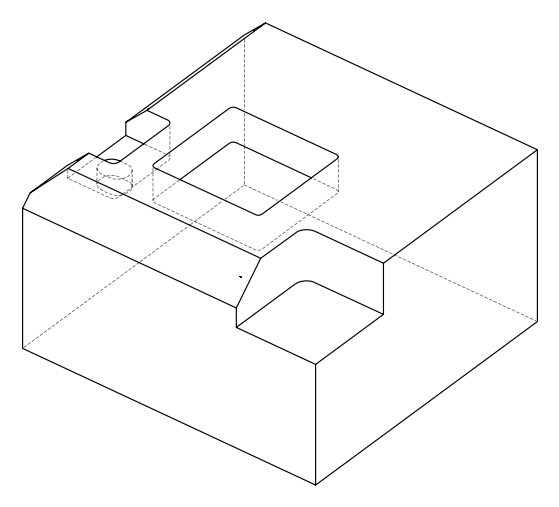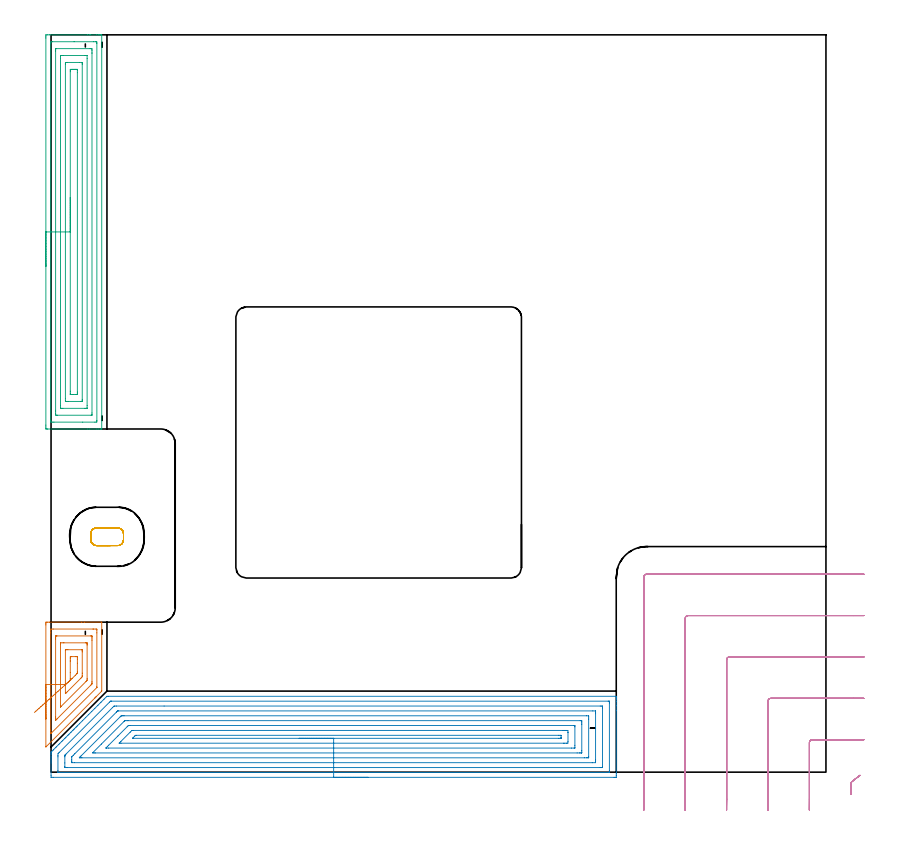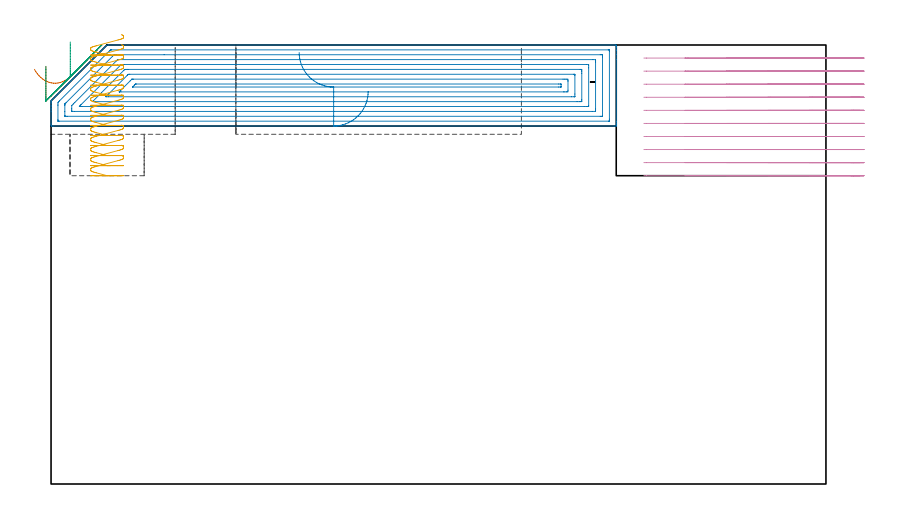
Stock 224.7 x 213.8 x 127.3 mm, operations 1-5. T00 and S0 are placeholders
(PLAN: 7 operations, 4 tool changes, 99.7 min)
(1 AREA_MILL | FG_CHAMFER_SURFACE | UGT0205_001 | 1.67 min | 6373 mm3)
(2 AREA_MILL_1 | FG_CHAMFER_SURFACE_1 | UGT0205_001 | 11.67 min | 45454 mm3)
(3 AREA_MILL_2 | FG_CHAMFER_SURFACE_2 | UGT0205_001 | 5.79 min | 15972 mm3)
(4 MILL_CORNER_NOTCH_RECTANGULAR | CORNER_NOTCH_RECTANGULAR | NXT0201_012 | Follow Part, ap 4, ae 75% | 9.94 min | 147810 mm3)
(5 MILL_RECTANGULAR_POCKET | POCKET_RECTANGULAR_STRAIGHT | NXT0201_011 | Follow Part, ap 3, ae 75% | 1.91 min | 12011 mm3)
(6 MILL_RECTANGULAR_POCKET_1 | POCKET_RECTANGULAR_STRAIGHT_1 | NXT0201_008 | Follow Part, ap 1.5, ae 75% | 52.78 min | 168369 mm3)
(7 MILL_SLOT | SLOT_PARTIAL_RECTANGULAR | NXT0201_009 | Follow Part, ap 2, ae 75% | 15.9 min | 41867 mm3)
(TOOL UGT0205_001 | Chamfer Mill 20 x 3 x 45 deg. | D20 FL50 Z2)
(TOOL NXT0201_012 | ENDMILL 16mm [2P460-1600-NA 1630] | D16 FL38 Z6)
(TOOL NXT0201_011 | ENDMILL 12mm [2P460-1200-NA 1630] | D12 FL38 Z6)
(TOOL NXT0201_008 | ENDMILL 6mm [2P460-0600-NA 1630] | D6 FL26 Z6)
(TOOL NXT0201_009 | ENDMILL 8mm [2P460-0800-NA 1630] | D8 FL26 Z6)
(OP 1 AREA_MILL)
G17 G21 G94 G90
T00 M6
G54
G17 G0 G90 X-1.5 Y15.4 S1061 M3
G43 Z137.3 H0
Z121.1
G94 G1 Y15.438 Z120.228 F250.
Y15.552 Z119.363
Y15.741 Z118.512
Y16.003 Z117.68
Y16.337 Z116.874
Y16.74 Z116.1
Y17.209 Z115.364
Y17.74 Z114.672
Y18.329 Z114.029
Y18.972 Z113.44
Y19.664 Z112.908
Y20.4 Z112.44
Y21.174 Z112.037
Y21.98 Z111.703
Y22.812 Z111.441
Y23.664 Z111.252
Y24.529 Z111.138
Y25.4 Z111.1
Y42.703
X-1.497 Y43.041 Z111.103
X-1.491 Y43.494 Z111.105
X-1.412 Y43.498 Z111.184
X-0.951 Y43.499 Z111.644
X-0.489 Y43.5 Z112.107
X8.821 Z121.415
X9.672 Z122.272
X14.654 Y43.499 Z127.253
X14.695 Y43.49 Z127.295
X14.7 Y43.481 Z127.3
Y23.636
X14.698 Y23.506 Z127.286
X14.657 Y23.455 Z127.252
X14.596 Y23.395 Z127.194
X13.072 Y21.872 Z125.672
X12.967 Y21.765 Z125.563
X12.86 Y21.66 Z125.459
X12.778 Y21.578 Z125.378
X12.671 Y21.469 Z125.267
X-1.334 Y7.466 Z111.264
X-1.396 Y7.404 Z111.201
X-1.491 Y7.312 Z111.105
X-1.495 Y7.334 Z111.103
X-1.499 Y7.431 Z111.101
X-1.5 Y7.466 Z111.1
Y25.4
X-0.086 Z112.514
Y40.395
X-0.084 Y41.277 Z112.516
X-0.083 Y41.297 Z112.517
X-0.063 Y41.49 Z112.537
X0.602 Y41.499 Z113.202
X12.15 Y41.5 Z124.75
X12.375 Y41.499 Z124.975
X13.042 Y41.496 Z125.642
X13.263 Y41.49 Z125.863
X13.283 Y41.277 Z125.883
X13.284 Y41.255 Z125.884
X13.286 Y40.395 Z125.886
X13.285 Y24.733 Z125.885
X13.284 Y24.626 Z125.884
X13.281 Y24.573 Z125.881
X13.279 Y24.549 Z125.879
X13.265 Y24.514 Z125.865
X0.037 Y11.288 Z112.637
X-0.015 Y11.24 Z112.585
X-0.063 Y11.199 Z112.537
X-0.081 Y11.288 Z112.519
X-0.083 Y11.308 Z112.517
X-0.086 Y12.17 Z112.514
Y25.4
X1.328 Z113.928
X1.329 Y38.631 Z113.929
X1.33 Y39.011 Z113.93
X1.335 Y39.395 Z113.935
X1.337 Y39.49 Z113.937
X1.386 Y39.493 Z113.986
X1.495 Y39.497 Z114.095
X1.714 Y39.5 Z114.314
X11.499 Z124.099
X11.707 Y39.497 Z124.307
X11.811 Y39.493 Z124.411
X11.858 Y39.49 Z124.458
X11.865 Y39.463 Z124.465
X11.867 Y39.368 Z124.467
X11.87 Y39.131 Z124.47
X11.871 Y38.631 Z124.471
Y38.248
Y26.282
X11.87 Y25.901 Z124.47
X11.866 Y25.65 Z124.466
X11.865 Y25.592 Z124.465
X11.83 Y25.542 Z124.43
X11.699 Y25.4 Z124.299
X11.594 Y25.293 Z124.194
X11.486 Y25.185 Z124.086
X1.714 Y15.414 Z114.314
X1.41 Y15.118 Z114.01
X1.341 Y15.052 Z113.941
X1.334 Y15.13 Z113.934
X1.331 Y15.196 Z113.931
X1.329 Y15.698 Z113.929
X1.328 Y16.081 Z113.928
Y25.4
X2.743 Z115.343
Y37.238
X2.745 Y37.423 Z115.345
X2.747 Y37.469 Z115.347
X2.749 Y37.485 Z115.349
X2.763 Y37.49 Z115.363
X2.856 Y37.497 Z115.456
X3.491 Y37.5 Z116.091
X3.741 Z116.341
X9.961 Y37.499 Z122.561
X10.402 Y37.491 Z123.002
X10.45 Y37.489 Z123.05
X10.453 Y37.428 Z123.053
X10.455 Y37.288 Z123.055
X10.457 Y37.006 Z123.057
Y36.866
X10.456 Y27.164 Z123.056
X10.453 Y26.793 Z123.053
X10.45 Y26.612 Z123.05
X10.36 Y26.518 Z122.96
X10.132 Y26.282 Z122.732
X2.925 Y19.074 Z115.525
X2.84 Y18.99 Z115.44
X2.753 Y18.91 Z115.353
X2.75 Y18.909 Z115.35
X2.748 Y18.917 Z115.348
X2.745 Y18.973 Z115.345
X2.743 Y19.086 Z115.343
Y19.226
Y25.4
X4.157 Z116.757
Y35.323
X4.158 Y35.396 Z116.758
X4.161 Y35.455 Z116.761
X4.163 Y35.486 Z116.763
X4.18 Y35.49 Z116.78
X4.379 Y35.494 Z116.979
X4.867 Y35.499 Z117.467
X8.954 Z121.554
X9.003 Y35.496 Z121.603
X9.029 Y35.491 Z121.629
X9.036 Y35.488 Z121.636
X9.038 Y35.469 Z121.638
X9.041 Y35.323 Z121.641
X9.043 Y35.102 Z121.643
Y34.882
Y28.708
X9.039 Y28.046 Z121.639
X9.036 Y27.832 Z121.636
X9.024 Y27.634 Z121.624
X8.821 Y27.423 Z121.421
X8.693 Y27.292 Z121.293
X4.71 Y23.308 Z117.31
X4.379 Y22.979 Z116.979
X4.264 Y22.868 Z116.864
X4.164 Y22.774 Z116.764
X4.158 Y22.887 Z116.758
X4.157 Y22.907 Z116.757
Y25.4
X5.59 Y26.649 Z118.19
X5.578 Y26.716 Z118.178
X5.575 Y26.859 Z118.175
X5.572 Y27.164 Z118.172
X5.571 Y28.928 Z118.171
Y32.155
Y32.456
X5.573 Y33.035 Z118.173
X5.576 Y33.338 Z118.176
X5.578 Y33.474 Z118.178
X5.83 Y33.49 Z118.43
X5.995 Y33.498 Z118.595
X7.044 Y33.5 Z119.644
X7.207 Y33.498 Z119.807
X7.533 Y33.493 Z120.133
X7.62 Y33.49 Z120.22
X7.623 Y33.47 Z120.223
X7.626 Y33.421 Z120.226
X7.628 Y33.338 Z120.228
X7.629 Y32.758 Z120.229
Y31.574
Y29.23
X7.628 Y28.928 Z120.228
X7.626 Y28.783 Z120.226
X7.623 Y28.712 Z120.223
X7.621 Y28.68 Z120.221
X7.6 Y28.657 Z120.2
X7.462 Y28.514 Z120.062
X7.044 Y28.092 Z119.644
X6.156 Y27.203 Z118.756
X6.029 Y27.077 Z118.629
X5.692 Y26.743 Z118.292
X5.647 Y26.7 Z118.247
X5.59 Y26.649 Z118.19
X5.053 Y26.167 Z117.701
X4.486 Y25.658 Z117.275
X3.894 Y25.127 Z116.918
X3.28 Y24.577 Z116.632
X2.651 Y24.012 Z116.419
X2.009 Y23.437 Z116.28
X1.362 Y22.856 Z116.216
X0.712 Y22.273 Z116.229
X0.066 Y21.694 Z116.318
X-0.571 Y21.122 Z116.482
X-1.196 Y20.561 Z116.72
X-1.803 Y20.017 Z117.03
X-2.387 Y19.492 Z117.41
X-2.945 Y18.992 Z117.858
X-3.471 Y18.52 Z118.368
X-3.963 Y18.079 Z118.939
X-4.415 Y17.673 Z119.565
X-4.825 Y17.305 Z120.241
G0 Z137.3
M5
M2
(OP 2 AREA_MILL_1)
G17 G21 G94 G90
T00 M6
G54
G17 G0 G90 X91.95 Y-1.5 S1061 M3
G43 Z137.3 H0
Z113.8
G94 G1 X91.912 Z112.928 F250.
X91.798 Z112.064
X91.609 Z111.212
X91.347 Z110.38
X91.013 Z109.574
X90.61 Z108.8
X90.142 Z108.064
X89.61 Z107.372
X89.021 Z106.729
X88.378 Z106.14
X87.686 Z105.608
X86.95 Z105.14
X86.176 Z104.737
X85.37 Z104.403
X84.538 Z104.141
X83.686 Z103.952
X82.822 Z103.838
X81.95 Z103.8
X0.623 Y-1.499 Z103.801
X0.029 Y-1.493 Z103.804
X0.007 Y-1.492 Z103.806
X0. Y-0.9 Z104.396
Y2.668 Z107.962
Y3.208 Z108.505
Y3.56 Z108.856
Y4.1 Z109.396
Y4.452 Z109.747
Y5.155 Z110.454
Y5.438 Z110.738
X0.008 Y5.79 Z111.089
X0.01 Y5.8 Z111.099
X0.176 Y5.974 Z111.274
X0.623 Y6.424 Z111.722
X1.328 Y7.128 Z112.428
X1.517 Y7.318 Z112.615
X1.624 Y7.425 Z112.722
X2.22 Y8.02 Z113.32
X2.41 Y8.212 Z113.509
X2.516 Y8.317 Z113.615
X3.112 Y8.912 Z114.212
X3.304 Y9.105 Z114.403
X3.408 Y9.209 Z114.507
X4.004 Y9.804 Z115.104
X4.198 Y9.999 Z115.297
X4.3 Y10.101 Z115.399
X4.896 Y10.696 Z115.996
X5.091 Y10.893 Z116.19
X5.192 Y10.993 Z116.291
X5.788 Y11.588 Z116.888
X6.382 Y12.183 Z117.481
X6.68 Y12.48 Z117.78
X7.274 Y13.075 Z118.373
X7.572 Y13.372 Z118.672
X8.219 Y14.02 Z119.319
X9.113 Y14.914 Z120.213
X10.007 Y15.807 Z121.106
X10.901 Y16.701 Z122.
X11.794 Y17.595 Z122.894
X12.688 Y18.488 Z123.787
X13.582 Y19.382 Z124.681
X14.475 Y20.276 Z125.575
X15.369 Y21.17 Z126.469
X16.059 Y21.859 Z127.158
X16.205 Y21.997 Z127.289
X16.71 Y22. Z127.3
X163.724
X163.89 Y21.997 Z127.288
X163.892 Y21.942 Z127.234
X163.9 Y21.527 Z126.827
Y21.211 Z126.511
Y20.508 Z125.804
Y19.265 Z124.562
Y17.832 Z123.128
Y-0.279 Z105.018
X163.896 Y-0.9 Z104.397
X163.893 Y-1.492 Z103.806
X163.871 Y-1.493 Z103.804
X163.277 Y-1.5 Z103.8
X81.95
Y-0.086 Z105.214
X2.333
X2.178 Y-0.084 Z105.216
X2.075 Y-0.081 Z105.219
X2.009 Y-0.077 Z105.223
X2.006 Y-0.066 Z105.234
X2.003 Y-0.008 Z105.292
X2. Y0.401 Z105.701
X2.001 Y4.452 Z109.752
X2.002 Y4.859 Z110.159
X2.01 Y5.344 Z110.644
X2.205 Y5.548 Z110.848
X2.41 Y5.76 Z111.06
X16.934 Y20.284 Z125.584
X17.16 Y20.508 Z125.808
X17.212 Y20.555 Z125.855
X17.233 Y20.572 Z125.872
X17.294 Y20.579 Z125.879
X17.448 Y20.584 Z125.884
X17.526 Y20.585 Z125.885
X161.567 Y20.586 Z125.886
X161.722 Y20.584 Z125.884
X161.825 Y20.581 Z125.881
X161.891 Y20.577 Z125.877
X161.894 Y20.566 Z125.866
X161.897 Y20.508 Z125.808
X161.9 Y20.099 Z125.399
Y0.474 Z105.774
X161.897 Y-0.008 Z105.292
X161.894 Y-0.059 Z105.241
X161.891 Y-0.078 Z105.222
X161.799 Y-0.082 Z105.219
X161.645 Y-0.085 Z105.215
X81.95 Y-0.086 Z105.214
Y1.328 Z106.628
X4.645 Y1.329 Z106.629
X4.198 Y1.333 Z106.633
X4.05 Y1.335 Z106.635
X4.01 Y1.346 Z106.646
X4.005 Y1.447 Z106.747
X4.002 Y1.578 Z106.878
X4. Y2.668 Z107.968
Y4.452 Z109.752
X4.001 Y4.648 Z109.948
X4.007 Y4.846 Z110.146
X4.011 Y4.9 Z110.2
X4.026 Y4.92 Z110.22
X4.07 Y4.968 Z110.268
X4.198 Y5.099 Z110.399
X4.32 Y5.221 Z110.521
X17.824 Y18.724 Z124.024
X18.165 Y19.056 Z124.356
X18.278 Y19.164 Z124.464
X18.497 Y19.167 Z124.467
X18.944 Y19.171 Z124.471
X32.781 Y19.172 Z124.472
X159.255 Y19.171 Z124.471
X159.702 Y19.167 Z124.467
X159.849 Y19.164 Z124.464
X159.89 Y19.154 Z124.454
X159.895 Y19.053 Z124.353
X159.898 Y18.922 Z124.222
X159.9 Y18.724 Z124.024
Y18.527 Z123.827
X159.899 Y1.579 Z106.879
X159.892 Y1.381 Z106.681
X159.888 Y1.335 Z106.635
X159.869 Y1.333 Z106.633
X159.814 Y1.33 Z106.63
X159.702 Y1.329 Z106.629
X159.257 Y1.328 Z106.628
X81.95
Y2.743 Z108.043
X6.804
X6.052 Y2.749 Z108.049
X6.014
X6.01 Y2.793 Z108.093
X6.005 Y2.9 Z108.2
X6.002 Y3.115 Z108.415
X6. Y3.545 Z108.845
X6.005 Y4.432 Z109.732
X6.01 Y4.452 Z109.752
X6.441 Y4.889 Z110.189
X6.879 Y5.33 Z110.63
X18.939 Y17.391 Z122.691
X19.091 Y17.541 Z122.841
X19.214 Y17.66 Z122.96
X19.298 Y17.737 Z123.037
X19.318 Y17.751 Z123.051
X19.34 Y17.753 Z123.053
X19.391 Y17.756 Z123.056
X19.466 Y17.757 Z123.057
X157.097
X157.848 Y17.751 Z123.051
X157.886 Y17.75 Z123.05
X157.89 Y17.707 Z123.007
X157.895 Y17.6 Z122.9
X157.898 Y17.385 Z122.685
X157.9 Y16.955 Z122.255
Y3.574 Z108.874
X157.898 Y3.121 Z108.421
X157.895 Y2.902 Z108.202
X157.89 Y2.793 Z108.093
X157.885 Y2.749 Z108.049
X157.835 Y2.748 Z108.048
X157.021 Y2.743 Z108.043
X156.946
X81.95
Y4.157 Z109.457
X8.961
X8.666 Y4.158 Z109.458
X8.371 Y4.161 Z109.461
X8.192 Y4.164 Z109.464
X8.35 Y4.34 Z109.64
X8.453 Y4.452 Z109.752
X8.558 Y4.56 Z109.86
X8.666 Y4.668 Z109.968
X20.047 Y16.048 Z121.348
X20.167 Y16.165 Z121.465
X20.284 Y16.276 Z121.576
X20.364 Y16.336 Z121.636
X20.434 Y16.338 Z121.638
X20.584 Y16.341 Z121.641
X20.883 Y16.343 Z121.643
X21.178
X155.234 Y16.342 Z121.642
X155.836 Y16.339 Z121.639
X155.876 Y16.336 Z121.636
X155.89 Y16.329 Z121.629
X155.896 Y16.279 Z121.579
X155.898 Y16.048 Z121.348
X155.9 Y15.383 Z120.683
X155.899 Y4.452 Z109.752
X155.897 Y4.286 Z109.586
X155.893 Y4.203 Z109.503
X155.891 Y4.167 Z109.467
X155.824 Y4.164 Z109.464
X155.527 Y4.159 Z109.459
X155.234 Y4.158 Z109.458
X154.635 Y4.157 Z109.457
X81.95
Y5.571 Z110.871
X12.907
X12.535 Y5.573 Z110.873
X12.241 Y5.575 Z110.875
X12.044 Y5.578 Z110.878
X12.154 Y5.703 Z111.003
X12.174 Y5.724 Z111.024
X14.583 Y8.135 Z113.435
X21.178 Y14.73 Z120.03
X21.323 Y14.871 Z120.171
X21.366 Y14.91 Z120.21
X21.382 Y14.922 Z120.222
X21.411 Y14.924 Z120.224
X22.072 Y14.928 Z120.228
X22.3 Y14.929 Z120.229
X153.446 Y14.928 Z120.228
X153.676 Y14.927 Z120.227
X153.822 Y14.924 Z120.224
X153.887 Y14.922 Z120.222
X153.89 Y14.885 Z120.185
X153.897 Y14.706 Z120.006
X153.899 Y14.264 Z119.564
X153.9 Y13.811 Z119.111
Y6.236 Z111.536
X153.898 Y5.785 Z111.085
X153.893 Y5.632 Z110.932
X153.89 Y5.583 Z110.883
X153.861 Y5.578 Z110.878
X153.779 Y5.576 Z110.876
X153.446 Y5.572 Z110.872
X153.218 Y5.571 Z110.871
X152.553
X81.95
Y6.985 Z112.285
X16.71 Y6.986 Z112.286
X15.955 Y6.989 Z112.289
X15.944 Y6.991 Z112.291
X15.927 Y7.017 Z112.317
X16.032 Y7.128 Z112.428
X16.368 Y7.469 Z112.769
X16.71 Y7.813 Z113.113
X19.391 Y10.494 Z115.794
X22.072 Y13.175 Z118.475
X22.171 Y13.273 Z118.573
X22.273 Y13.372 Z118.672
X22.413 Y13.504 Z118.804
X22.68 Y13.511 Z118.811
X22.824 Y13.514 Z118.814
X151.516
X151.659 Y13.513 Z118.813
X151.801 Y13.511 Z118.811
X151.887 Y13.508 Z118.808
X151.893 Y13.452 Z118.752
X151.897 Y13.372 Z118.672
X151.9 Y13.132 Z118.432
Y7.78 Z113.08
X151.893 Y7.128 Z112.428
X151.89 Y7.009 Z112.309
X151.88 Y6.992 Z112.292
X151.849 Y6.989 Z112.289
X151.801 Y6.986 Z112.286
X151.659
X150.908 Y6.985 Z112.285
X81.95
Y8.399 Z113.699
X20.284 Y8.4 Z113.7
X19.903 Y8.401 Z113.701
X19.82 Y8.403 Z113.703
X19.772 Y8.406 Z113.706
X19.766 Y8.408 Z113.708
X19.774 Y8.42 Z113.72
X19.792 Y8.442 Z113.742
X19.825 Y8.478 Z113.778
X20.258 Y8.912 Z114.212
X22.95 Y11.604 Z116.904
X23.398 Y12.048 Z117.348
X23.432 Y12.078 Z117.378
X23.449 Y12.091 Z117.391
X23.475 Y12.093 Z117.393
X23.603 Y12.097 Z117.397
X23.859 Y12.1 Z117.4
X148.465
X148.978
X149.361 Y12.098 Z117.398
X149.871 Y12.093 Z117.393
X149.898 Y11.588 Z116.888
X149.899 Y11.56 Z116.86
Y8.885 Z114.185
X149.871 Y8.407 Z113.707
X149.488 Y8.403 Z113.703
X148.978 Y8.4 Z113.7
X148.597
X81.95 Y8.399 Z113.699
Y9.814 Z115.114
X23.849
X23.658 Y9.819 Z115.119
X23.626 Y9.821 Z115.121
X23.631 Y9.83 Z115.13
X23.643 Y9.846 Z115.146
X24.176 Y10.38 Z115.68
X24.346 Y10.547 Z115.847
X24.427 Y10.624 Z115.924
X24.479 Y10.671 Z115.971
X24.53 Y10.679 Z115.979
X24.753 Y10.686 Z115.986
X147.19
X147.635 Y10.683 Z115.983
X147.851 Y10.679 Z115.979
X147.891 Y10.674 Z115.974
X147.894 Y10.634 Z115.934
X147.897 Y10.572 Z115.872
X147.9 Y9.988 Z115.288
X147.898 Y9.896 Z115.196
X147.894 Y9.846 Z115.146
X147.89 Y9.821 Z115.121
X147.845 Y9.819 Z115.119
X147.627 Y9.816 Z115.116
X147.19 Y9.814 Z115.114
X81.95
X81.078 Z115.152
X80.214 Z115.266
X79.362 Z115.454
X78.53 Z115.717
X77.724 Z116.051
X76.95 Z116.453
X76.214 Z116.922
X75.522 Z117.453
X74.879 Z118.043
X74.29 Z118.686
X73.758 Z119.378
X73.29 Z120.114
X72.887 Z120.888
X72.553 Z121.694
X72.291 Z122.526
X72.102 Z123.377
X71.988 Z124.242
X71.95 Z125.114
G0 Z137.3
M5
M2
(OP 3 AREA_MILL_2)
G17 G21 G94 G90
T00 M6
G54
G17 G0 G90 X-1.5 Y146.65 S1061 M3
G43 Z137.3 H0
Z121.1
G94 G1 Y146.688 Z120.228 F250.
Y146.802 Z119.364
Y146.991 Z118.512
Y147.253 Z117.68
Y147.587 Z116.874
Y147.99 Z116.1
Y148.458 Z115.364
Y148.99 Z114.672
Y149.579 Z114.029
Y150.222 Z113.44
Y150.914 Z112.908
Y151.65 Z112.44
Y152.424 Z112.037
Y153.23 Z111.703
Y154.062 Z111.441
Y154.914 Z111.252
Y155.778 Z111.138
Y156.65 Z111.1
Y212.877
X-1.499 Y213.217 Z111.101
X-1.493 Y213.761 Z111.104
X-1.491 Y213.792 Z111.106
X-0.951 Y213.797 Z111.646
X-0.37 Y213.8 Z112.227
X10.598 Z123.192
X11.212 Z123.81
X11.486 Z124.083
X13.263 Z125.858
X13.81 Z126.409
X14.151 Z126.75
X14.362 Z126.961
X14.669 Y213.793 Z127.261
X14.697 Y213.79 Z127.288
X14.7 Y213.663 Z127.3
Y99.637
X14.697 Y99.51 Z127.288
X14.669 Y99.507 Z127.261
X14.362 Y99.5 Z126.961
X13.81 Z126.409
X13.263 Z125.858
X11.212 Z123.81
X10.598 Z123.192
X-0.951 Y99.501 Z111.646
X-1.179 Y99.503 Z111.418
X-1.491 Y99.508 Z111.106
X-1.494 Y99.539 Z111.104
X-1.499 Y100.083 Z111.101
X-1.5 Y100.633 Z111.1
Y156.65
X-0.086 Z112.514
X-0.085 Y211.436 Z112.515
Y211.457
X-0.063 Y211.79 Z112.537
X0.464 Y211.799 Z113.064
X6.681 Y211.8 Z119.281
X12.375 Z124.975
X12.902 Y211.798 Z125.502
X13.263 Y211.79 Z125.863
X13.284 Y211.436 Z125.884
X13.285 Y211.413 Z125.885
Y101.864
Y101.843
X13.263 Y101.51 Z125.863
X12.736 Y101.501 Z125.336
X9.184 Y101.5 Z121.784
X0.825 Z113.425
X0.298 Y101.502 Z112.898
X-0.063 Y101.51 Z112.537
X-0.084 Y101.864 Z112.516
X-0.085 Y101.887 Z112.515
X-0.086 Y156.65 Z112.514
X1.328 Z113.928
X1.329 Y209.149 Z113.929
X1.331 Y209.654 Z113.931
X1.333 Y209.75 Z113.933
X1.335 Y209.789 Z113.935
X1.423 Y209.794 Z114.023
X1.569 Y209.799 Z114.169
X11.341 Z123.941
X11.486 Y209.797 Z124.086
X11.631 Y209.79 Z124.231
X11.865 Y209.773 Z124.465
X11.867 Y209.654 Z124.467
X11.87 Y209.269 Z124.47
X11.871 Y208.763 Z124.471
Y208.377
Y104.151
X11.869 Y103.646 Z124.469
X11.867 Y103.55 Z124.467
X11.865 Y103.511 Z124.465
X11.777 Y103.506 Z124.377
X11.631 Y103.501 Z124.231
X1.859 Y103.5 Z114.459
X1.714 Y103.503 Z114.314
X1.569 Y103.51 Z114.169
X1.335 Y103.527 Z113.935
X1.333 Y103.646 Z113.933
X1.33 Y104.031 Z113.93
X1.329 Y104.537 Z113.929
X1.328 Y104.923 Z113.928
Y156.65
X2.743 Z115.343
Y206.982
X2.747 Y207.727 Z115.347
X2.75 Y207.778 Z115.35
X2.755 Y207.79 Z115.355
X2.777 Y207.793 Z115.377
X2.878 Y207.797 Z115.478
X3.083 Y207.799 Z115.683
X3.491 Y207.8 Z116.091
X9.782 Z122.382
X10.148 Y207.798 Z122.748
X10.33 Y207.794 Z122.93
X10.421 Y207.79 Z123.021
X10.451 Y207.781 Z123.051
X10.457 Y206.982 Z123.057
Y106.318
X10.453 Y105.573 Z123.053
X10.45 Y105.522 Z123.05
X10.445 Y105.51 Z123.045
X10.423 Y105.507 Z123.023
X10.321 Y105.503 Z122.921
X10.117 Y105.501 Z122.717
X9.709 Y105.5 Z122.309
X3.418 Z116.018
X3.052 Y105.502 Z115.652
X2.87 Y105.506 Z115.47
X2.779 Y105.51 Z115.379
X2.749 Y105.518 Z115.349
X2.743 Y106.318 Z115.343
Y156.65
X4.157 Z116.757
Y205.2
X4.158 Y205.421 Z116.758
X4.161 Y205.645 Z116.761
X4.164 Y205.784 Z116.764
X4.23 Y205.79 Z116.83
X4.379 Y205.795 Z116.979
X4.67 Y205.799 Z117.27
X8.223 Y205.8 Z120.823
X8.821 Y205.796 Z121.421
X9.02 Y205.792 Z121.62
X9.032 Y205.791 Z121.632
X9.036 Y205.767 Z121.636
X9.04 Y205.69 Z121.64
X9.042 Y205.571 Z121.642
X9.043 Y205.423 Z121.643
Y205.2
Y108.1
X9.042 Y107.879 Z121.642
X9.039 Y107.655 Z121.639
X9.036 Y107.516 Z121.636
X8.97 Y107.51 Z121.57
X8.821 Y107.505 Z121.421
X8.53 Y107.501 Z121.13
X4.977 Y107.5 Z117.577
X4.379 Y107.504 Z116.979
X4.18 Y107.508 Z116.78
X4.168 Y107.509 Z116.768
X4.164 Y107.533 Z116.764
X4.16 Y107.61 Z116.76
X4.158 Y107.729 Z116.758
X4.157 Y108.323 Z116.757
Y156.65
X5.571 Z118.171
X5.572 Y203.113 Z118.172
X5.573 Y203.418 Z118.173
X5.576 Y203.711 Z118.176
X5.578 Y203.776 Z118.178
X5.649 Y203.79 Z118.249
X5.779 Y203.796 Z118.379
X6.156 Y203.799 Z118.756
X6.664 Y203.8 Z119.264
X7.044 Z119.644
X7.554 Y203.798 Z120.154
X7.613 Y203.791 Z120.213
X7.622 Y203.789 Z120.222
X7.624 Y203.772 Z120.224
X7.627 Y203.725 Z120.227
X7.628 Y203.418 Z120.228
X7.629 Y202.832 Z120.229
X7.628 Y110.187 Z120.228
X7.627 Y109.882 Z120.227
X7.624 Y109.589 Z120.224
X7.622 Y109.524 Z120.222
X7.551 Y109.51 Z120.151
X7.421 Y109.504 Z120.021
X7.044 Y109.501 Z119.644
X6.536 Y109.5 Z119.136
X6.156 Z118.756
X5.646 Y109.502 Z118.246
X5.587 Y109.509 Z118.187
X5.578 Y109.511 Z118.178
X5.576 Y109.528 Z118.176
X5.573 Y109.575 Z118.173
X5.571 Y109.882 Z118.171
Y110.468
Y156.65
Y157.522 Z118.209
Y158.386 Z118.323
Y159.238 Z118.512
Y160.07 Z118.774
Y160.876 Z119.108
Y161.65 Z119.511
Y162.386 Z119.98
Y163.078 Z120.511
Y163.721 Z121.1
Y164.31 Z121.743
Y164.842 Z122.435
Y165.31 Z123.171
Y165.713 Z123.945
Y166.047 Z124.751
Y166.309 Z125.583
Y166.498 Z126.435
Y166.612 Z127.3
Y166.65 Z128.171
G0 Z137.3
M5
M2
(OP 4 MILL_CORNER_NOTCH_RECTANGULAR)
G17 G21 G94 G90
T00 M6
G54
G17 G0 G90 X234.559 Y-0.914 S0 M3
G43 Z137.3 H1
Z123.51
G94 G1 X232.204 Y-2.772 F250.
G3 X231.9 Y-3.396 R0.8
G1 Y-3.487
Y-6.487
G0 Z137.3
X235.7 Y9.4
Z123.51
G1 X232.7
X220.696 F500.
G3 X219.9 Y8.604 R0.8
G1 Y-7.746
X219.899 Y-8.
X219.883 Y-11. F250.
G0 Z137.3
X235.7 Y21.4
Z123.51
G1 X232.7
X208.696 F500.
G3 X207.9 Y20.604 R0.8
G1 Y-7.746
G2 X207.899 Y-8. R36.
G1 X207.878 Y-11. F250.
G0 Z137.3
X235.7 Y33.4
Z123.51
G1 X232.7
X196.696 F500.
G3 X195.9 Y32.604 R0.8
G1 Y-7.746
G2 X195.899 Y-8. R24.
G1 X195.867 Y-11. F250.
G0 Z137.3
X235.7 Y45.4
Z123.51
G1 X232.7
X184.697 F500.
G3 X183.9 Y44.603 R0.8
G1 Y-7.746
G2 X183.897 Y-8. R12.
G1 X183.834 Y-10.999 F250.
G0 Z137.3
X235.7 Y57.4
Z123.51
G1 X232.7
X172.697 F500.
G3 X171.9 Y56.603 R0.8
G1 Y-7.746
Y-10.746 F250.
G0 Z137.3
X234.559 Y-0.914
Z119.72
G1 X232.204 Y-2.772
G3 X231.9 Y-3.396 R0.8
G1 Y-3.487
Y-6.487
G0 Z137.3
X235.7 Y9.4
Z119.72
G1 X232.7
X220.696 F500.
G3 X219.9 Y8.604 R0.8
G1 Y-7.746
X219.899 Y-8.
X219.883 Y-11. F250.
G0 Z137.3
X235.7 Y21.4
Z119.72
G1 X232.7
X208.696 F500.
G3 X207.9 Y20.604 R0.8
G1 Y-7.746
X207.899 Y-8.
X207.878 Y-11. F250.
G0 Z137.3
X235.7 Y33.4
Z119.72
G1 X232.7
X196.696 F500.
G3 X195.9 Y32.604 R0.8
G1 Y-7.746
G2 X195.899 Y-8. R24.
G1 X195.867 Y-11. F250.
G0 Z137.3
X235.7 Y45.4
Z119.72
G1 X232.7
X184.697 F500.
G3 X183.9 Y44.603 R0.8
G1 Y-7.746
G2 X183.897 Y-8. R12.
G1 X183.834 Y-10.999 F250.
G0 Z137.3
X235.7 Y57.4
Z119.72
G1 X232.7
X172.697 F500.
G3 X171.9 Y56.603 R0.8
G1 Y-7.746
Y-10.746 F250.
G0 Z137.3
X234.559 Y-0.914
Z115.93
G1 X232.204 Y-2.772
G3 X231.9 Y-3.396 R0.8
G1 Y-3.487
Y-6.487
G0 Z137.3
X235.7 Y9.4
Z115.93
G1 X232.7
X220.696 F500.
G3 X219.9 Y8.604 R0.8
G1 Y-7.746
X219.899 Y-8.
X219.883 Y-11. F250.
G0 Z137.3
X235.7 Y21.4
Z115.93
G1 X232.7
X208.696 F500.
G3 X207.9 Y20.604 R0.8
G1 Y-7.746
X207.899 Y-8.
X207.878 Y-11. F250.
G0 Z137.3
X235.7 Y33.4
Z115.93
G1 X232.7
X196.696 F500.
G3 X195.9 Y32.604 R0.8
G1 Y-7.746
G2 X195.899 Y-8. R24.
G1 X195.867 Y-11. F250.
G0 Z137.3
X235.7 Y45.4
Z115.93
G1 X232.7
X184.697 F500.
G3 X183.9 Y44.603 R0.8
G1 Y-7.746
G2 X183.897 Y-8. R12.
G1 X183.834 Y-10.999 F250.
G0 Z137.3
X235.7 Y57.4
Z115.93
G1 X232.7
X172.697 F500.
G3 X171.9 Y56.603 R0.8
G1 Y-7.746
Y-10.746 F250.
G0 Z137.3
X234.559 Y-0.914
Z112.14
G1 X232.204 Y-2.772
G3 X231.9 Y-3.396 R0.8
G1 Y-3.487
Y-6.487
G0 Z137.3
X235.7 Y9.4
Z112.14
G1 X232.7
X220.696 F500.
G3 X219.9 Y8.604 R0.8
G1 Y-7.814
Y-8.
X219.888 Y-11. F250.
G0 Z137.3
X235.7 Y21.4
Z112.14
G1 X232.7
X208.696 F500.
G3 X207.9 Y20.604 R0.8
G1 Y-7.814
Y-8.
X207.884 Y-11. F250.
G0 Z137.3
X235.7 Y33.4
Z112.14
G1 X232.7
X196.696 F500.
G3 X195.9 Y32.604 R0.8
G1 Y-7.814
X195.899 Y-8.
X195.876 Y-11. F250.
G0 Z137.3
X235.7 Y45.4
Z112.14
G1 X232.7
X184.697 F500.
G3 X183.9 Y44.603 R0.8
G1 Y-7.814
X183.899 Y-8.
X183.852 Y-11. F250.
G0 Z137.3
X235.7 Y57.4
Z112.14
G1 X232.7
X172.697 F500.
G3 X171.9 Y56.603 R0.8
G1 Y-7.814
Y-10.814 F250.
G0 Z137.3
X234.559 Y-0.914
Z108.35
G1 X232.204 Y-2.772
G3 X231.9 Y-3.395 R0.8
G1 Y-3.487
Y-6.487
G0 Z137.3
X235.7 Y9.4
Z108.35
G1 X232.7
X220.696 F500.
G3 X219.9 Y8.604 R0.8
G1 Y-8.
Y-11. F250.
G0 Z137.3
X235.7 Y21.4
Z108.35
G1 X232.7
X208.696 F500.
G3 X207.9 Y20.604 R0.8
G1 Y-8.
Y-11. F250.
G0 Z137.3
X235.7 Y33.4
Z108.35
G1 X232.7
X196.696 F500.
G3 X195.9 Y32.604 R0.8
G1 Y-8.
Y-11. F250.
G0 Z137.3
X235.7 Y45.4
Z108.35
G1 X232.7
X184.697 F500.
G3 X183.9 Y44.603 R0.8
G1 Y-8.
Y-11. F250.
G0 Z137.3
X235.7 Y57.4
Z108.35
G1 X232.7
X172.697 F500.
G3 X171.9 Y56.603 R0.8
G1 Y-8.
Y-11. F250.
G0 Z137.3
X234.559 Y-0.914
Z104.56
G1 X232.204 Y-2.772
G3 X231.9 Y-3.395 R0.8
G1 Y-3.487
Y-6.487
G0 Z137.3
X235.7 Y9.4
Z104.56
G1 X232.7
X220.696 F500.
G3 X219.9 Y8.604 R0.8
G1 Y-8.
Y-11. F250.
G0 Z137.3
X235.7 Y21.4
Z104.56
G1 X232.7
X208.696 F500.
G3 X207.9 Y20.604 R0.8
G1 Y-8.
Y-11. F250.
G0 Z137.3
X235.7 Y33.4
Z104.56
G1 X232.7
X196.696 F500.
G3 X195.9 Y32.604 R0.8
G1 Y-8.
Y-11. F250.
G0 Z137.3
X235.7 Y45.4
Z104.56
G1 X232.7
X184.697 F500.
G3 X183.9 Y44.603 R0.8
G1 Y-8.
Y-11. F250.
G0 Z137.3
X235.7 Y57.4
Z104.56
G1 X232.7
X172.697 F500.
G3 X171.9 Y56.603 R0.8
G1 Y-8.
Y-11. F250.
G0 Z137.3
X234.559 Y-0.914
Z100.77
G1 X232.204 Y-2.772
G3 X231.9 Y-3.395 R0.8
G1 Y-3.487
Y-6.487
G0 Z137.3
X235.7 Y9.4
Z100.77
G1 X232.7
X220.696 F500.
G3 X219.9 Y8.604 R0.8
G1 Y-8.
Y-11. F250.
G0 Z137.3
X235.7 Y21.4
Z100.77
G1 X232.7
X208.696 F500.
G3 X207.9 Y20.604 R0.8
G1 Y-8.
Y-11. F250.
G0 Z137.3
X235.7 Y33.4
Z100.77
G1 X232.7
X196.696 F500.
G3 X195.9 Y32.604 R0.8
G1 Y-8.
Y-11. F250.
G0 Z137.3
X235.7 Y45.4
Z100.77
G1 X232.7
X184.697 F500.
G3 X183.9 Y44.603 R0.8
G1 Y-8.
Y-11. F250.
G0 Z137.3
X235.7 Y57.4
Z100.77
G1 X232.7
X172.697 F500.
G3 X171.9 Y56.603 R0.8
G1 Y-8.
Y-11. F250.
G0 Z137.3
X234.559 Y-0.914
Z96.98
G1 X232.204 Y-2.772
G3 X231.9 Y-3.395 R0.8
G1 Y-3.487
Y-6.487
G0 Z137.3
X235.7 Y9.4
Z96.98
G1 X232.7
X220.696 F500.
G3 X219.9 Y8.604 R0.8
G1 Y-8.
Y-11. F250.
G0 Z137.3
X235.7 Y21.4
Z96.98
G1 X232.7
X208.696 F500.
G3 X207.9 Y20.604 R0.8
G1 Y-8.
Y-11. F250.
G0 Z137.3
X235.7 Y33.4
Z96.98
G1 X232.7
X196.696 F500.
G3 X195.9 Y32.604 R0.8
G1 Y-8.
Y-11. F250.
G0 Z137.3
X235.7 Y45.4
Z96.98
G1 X232.7
X184.697 F500.
G3 X183.9 Y44.603 R0.8
G1 Y-8.
Y-11. F250.
G0 Z137.3
X235.7 Y57.4
Z96.98
G1 X232.7
X172.697 F500.
G3 X171.9 Y56.603 R0.8
G1 Y-8.
Y-11. F250.
G0 Z137.3
X234.559 Y-0.914
Z93.19
G1 X232.204 Y-2.772
G3 X231.9 Y-3.395 R0.8
G1 Y-3.487
Y-6.487
G0 Z137.3
X235.7 Y9.4
Z93.19
G1 X232.7
X220.696 F500.
G3 X219.9 Y8.604 R0.8
G1 Y-8.
Y-11. F250.
G0 Z137.3
X235.7 Y21.4
Z93.19
G1 X232.7
X208.696 F500.
G3 X207.9 Y20.604 R0.8
G1 Y-8.
Y-11. F250.
G0 Z137.3
X235.7 Y33.4
Z93.19
G1 X232.7
X196.696 F500.
G3 X195.9 Y32.604 R0.8
G1 Y-8.
Y-11. F250.
G0 Z137.3
X235.7 Y45.4
Z93.19
G1 X232.7
X184.697 F500.
G3 X183.9 Y44.603 R0.8
G1 Y-8.
Y-11. F250.
G0 Z137.3
X235.7 Y57.4
Z93.19
G1 X232.7
X172.697 F500.
G3 X171.9 Y56.603 R0.8
G1 Y-8.
Y-11. F250.
G0 Z137.3
X234.559 Y-0.914
Z89.4
G1 X232.204 Y-2.772
G3 X231.9 Y-3.395 R0.8
G1 Y-3.487
Y-6.487
G0 Z137.3
X235.7 Y9.4
Z89.4
G1 X232.7
X220.696 F500.
G3 X219.9 Y8.604 R0.8
G1 Y-8.
Y-11. F250.
G0 Z137.3
X235.7 Y21.4
Z89.4
G1 X232.7
X208.696 F500.
G3 X207.9 Y20.604 R0.8
G1 Y-8.
Y-11. F250.
G0 Z137.3
X235.7 Y33.4
Z89.4
G1 X232.7
X196.696 F500.
G3 X195.9 Y32.604 R0.8
G1 Y-8.
Y-11. F250.
G0 Z137.3
X235.7 Y45.4
Z89.4
G1 X232.7
X184.697 F500.
G3 X183.9 Y44.603 R0.8
G1 Y-8.
Y-11. F250.
G0 Z137.3
X235.7 Y57.4
Z89.4
G1 X232.7
X172.697 F500.
G3 X171.9 Y56.603 R0.8
G1 Y-8.
Y-11. F250.
G0 Z137.3
M5
M2
(OP 5 MILL_RECTANGULAR_POCKET)
G17 G21 G94 G90
T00 M6
G54
G17 G0 G90 X20.381 Y66.082 S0 M3
G43 Z137.3 H1
Z130.3
G94 G1 X20.621 Y66.322 Z130.209 F250.
X20.811 Y66.61 Z130.116
X20.939 Y66.93 Z130.024
X21. Y67.27 Z129.932
Y69.23 Z129.406
X20.939 Y69.57 Z129.314
X20.811 Y69.89 Z129.221
X20.621 Y70.178 Z129.129
X20.378 Y70.421 Z129.037
X20.09 Y70.611 Z128.944
X19.77 Y70.739 Z128.852
X19.43 Y70.8 Z128.76
X13.07 Z127.055
X12.73 Y70.739 Z126.963
X12.41 Y70.611 Z126.87
X12.122 Y70.421 Z126.778
X11.879 Y70.178 Z126.686
X11.689 Y69.89 Z126.593
X11.561 Y69.57 Z126.501
X11.5 Y69.23 Z126.409
Y67.27 Z125.883
X11.561 Y66.93 Z125.791
X11.689 Y66.61 Z125.699
X11.879 Y66.322 Z125.606
X12.122 Y66.079 Z125.514
X12.41 Y65.889 Z125.421
X12.73 Y65.761 Z125.329
X13.07 Y65.7 Z125.237
X16.25 Z124.385
X19.3 F500.
G3 X21. Y67.4 R1.7
G1 Y69.1
G3 X19.3 Y70.8 R1.7
G1 X13.2
G3 X11.5 Y69.1 R1.7
G1 Y67.4
G3 X13.2 Y65.7 R1.7
G1 X16.25
X17.25
G0 X20.381 Y66.082 Z127.385
G1 X20.621 Y66.322 Z127.293 F250.
X20.811 Y66.61 Z127.201
X20.939 Y66.93 Z127.109
X21. Y67.27 Z127.016
Y69.23 Z126.491
X20.939 Y69.57 Z126.398
X20.811 Y69.89 Z126.306
X20.621 Y70.178 Z126.214
X20.378 Y70.421 Z126.121
X20.09 Y70.611 Z126.029
X19.77 Y70.739 Z125.937
X19.43 Y70.8 Z125.844
X13.07 Z124.14
X12.73 Y70.739 Z124.047
X12.41 Y70.611 Z123.955
X12.122 Y70.421 Z123.863
X11.879 Y70.178 Z123.77
X11.689 Y69.89 Z123.678
X11.561 Y69.57 Z123.586
X11.5 Y69.23 Z123.493
Y67.27 Z122.968
X11.561 Y66.93 Z122.876
X11.689 Y66.61 Z122.783
X11.879 Y66.322 Z122.691
X12.122 Y66.079 Z122.598
X12.41 Y65.889 Z122.506
X12.73 Y65.761 Z122.414
X13.07 Y65.7 Z122.321
X16.25 Z121.469
X19.3 F500.
G3 X21. Y67.4 R1.7
G1 Y69.1
G3 X19.3 Y70.8 R1.7
G1 X13.2
G3 X11.5 Y69.1 R1.7
G1 Y67.4
G3 X13.2 Y65.7 R1.7
G1 X16.25
X17.25
G0 X20.381 Y66.082 Z124.469
G1 X20.621 Y66.322 Z124.378 F250.
X20.811 Y66.61 Z124.286
X20.939 Y66.93 Z124.193
X21. Y67.27 Z124.101
Y69.23 Z123.575
X20.939 Y69.57 Z123.483
X20.811 Y69.89 Z123.391
X20.621 Y70.178 Z123.298
X20.378 Y70.421 Z123.206
X20.09 Y70.611 Z123.114
X19.77 Y70.739 Z123.021
X19.43 Y70.8 Z122.929
X13.07 Z121.224
X12.73 Y70.739 Z121.132
X12.41 Y70.611 Z121.04
X12.122 Y70.421 Z120.947
X11.879 Y70.178 Z120.855
X11.689 Y69.89 Z120.763
X11.561 Y69.57 Z120.67
X11.5 Y69.23 Z120.578
Y67.27 Z120.052
X11.561 Y66.93 Z119.96
X11.689 Y66.61 Z119.868
X11.879 Y66.322 Z119.775
X12.122 Y66.079 Z119.683
X12.41 Y65.889 Z119.591
X12.73 Y65.761 Z119.498
X13.07 Y65.7 Z119.406
X16.25 Z118.554
X19.3 F500.
G3 X21. Y67.4 R1.7
G1 Y69.1
G3 X19.3 Y70.8 R1.7
G1 X13.2
G3 X11.5 Y69.1 R1.7
G1 Y67.4
G3 X13.2 Y65.7 R1.7
G1 X16.25
X17.25
G0 X20.381 Y66.082 Z121.554
G1 X20.621 Y66.322 Z121.463 F250.
X20.811 Y66.61 Z121.37
X20.939 Y66.93 Z121.278
X21. Y67.27 Z121.185
Y69.23 Z120.66
X20.939 Y69.57 Z120.568
X20.811 Y69.89 Z120.475
X20.621 Y70.178 Z120.383
X20.378 Y70.421 Z120.291
X20.09 Y70.611 Z120.198
X19.77 Y70.739 Z120.106
X19.43 Y70.8 Z120.013
X13.07 Z118.309
X12.73 Y70.739 Z118.217
X12.41 Y70.611 Z118.124
X12.122 Y70.421 Z118.032
X11.879 Y70.178 Z117.94
X11.689 Y69.89 Z117.847
X11.561 Y69.57 Z117.755
X11.5 Y69.23 Z117.663
Y67.27 Z117.137
X11.561 Y66.93 Z117.045
X11.689 Y66.61 Z116.952
X11.879 Y66.322 Z116.86
X12.122 Y66.079 Z116.768
X12.41 Y65.889 Z116.675
X12.73 Y65.761 Z116.583
X13.07 Y65.7 Z116.491
X16.25 Z115.638
X19.3 F500.
G3 X21. Y67.4 R1.7
G1 Y69.1
G3 X19.3 Y70.8 R1.7
G1 X13.2
G3 X11.5 Y69.1 R1.7
G1 Y67.4
G3 X13.2 Y65.7 R1.7
G1 X16.25
X17.25
G0 X20.381 Y66.082 Z118.638
G1 X20.621 Y66.322 Z118.547 F250.
X20.811 Y66.61 Z118.455
X20.939 Y66.93 Z118.362
X21. Y67.27 Z118.27
Y69.23 Z117.745
X20.939 Y69.57 Z117.652
X20.811 Y69.89 Z117.56
X20.621 Y70.178 Z117.468
X20.378 Y70.421 Z117.375
X20.09 Y70.611 Z117.283
X19.77 Y70.739 Z117.19
X19.43 Y70.8 Z117.098
X13.07 Z115.394
X12.73 Y70.739 Z115.301
X12.41 Y70.611 Z115.209
X12.122 Y70.421 Z115.117
X11.879 Y70.178 Z115.024
X11.689 Y69.89 Z114.932
X11.561 Y69.57 Z114.84
X11.5 Y69.23 Z114.747
Y67.27 Z114.222
X11.561 Y66.93 Z114.129
X11.689 Y66.61 Z114.037
X11.879 Y66.322 Z113.945
X12.122 Y66.079 Z113.852
X12.41 Y65.889 Z113.76
X12.73 Y65.761 Z113.668
X13.07 Y65.7 Z113.575
X16.25 Z112.723
X19.3 F500.
G3 X21. Y67.4 R1.7
G1 Y69.1
G3 X19.3 Y70.8 R1.7
G1 X13.2
G3 X11.5 Y69.1 R1.7
G1 Y67.4
G3 X13.2 Y65.7 R1.7
G1 X16.25
X17.25
G0 X20.381 Y66.082 Z115.723
G1 X20.621 Y66.322 Z115.632 F250.
X20.811 Y66.61 Z115.539
X20.939 Y66.93 Z115.447
X21. Y67.27 Z115.355
Y69.23 Z114.829
X20.939 Y69.57 Z114.737
X20.811 Y69.89 Z114.645
X20.621 Y70.178 Z114.552
X20.378 Y70.421 Z114.46
X20.09 Y70.611 Z114.367
X19.77 Y70.739 Z114.275
X19.43 Y70.8 Z114.183
X13.07 Z112.478
X12.73 Y70.739 Z112.386
X12.41 Y70.611 Z112.294
X12.122 Y70.421 Z112.201
X11.879 Y70.178 Z112.109
X11.689 Y69.89 Z112.017
X11.561 Y69.57 Z111.924
X11.5 Y69.23 Z111.832
Y67.27 Z111.306
X11.561 Y66.93 Z111.214
X11.689 Y66.61 Z111.122
X11.879 Y66.322 Z111.029
X12.122 Y66.079 Z110.937
X12.41 Y65.889 Z110.845
X12.73 Y65.761 Z110.752
X13.07 Y65.7 Z110.66
X16.25 Z109.808
X19.3 F500.
G3 X21. Y67.4 R1.7
G1 Y69.1
G3 X19.3 Y70.8 R1.7
G1 X13.2
G3 X11.5 Y69.1 R1.7
G1 Y67.4
G3 X13.2 Y65.7 R1.7
G1 X16.25
X17.25
G0 X20.381 Y66.082 Z112.808
G1 X20.621 Y66.322 Z112.716 F250.
X20.811 Y66.61 Z112.624
X20.939 Y66.93 Z112.532
X21. Y67.27 Z112.439
Y69.23 Z111.914
X20.939 Y69.57 Z111.822
X20.811 Y69.89 Z111.729
X20.621 Y70.178 Z111.637
X20.378 Y70.421 Z111.544
X20.09 Y70.611 Z111.452
X19.77 Y70.739 Z111.36
X19.43 Y70.8 Z111.267
X13.07 Z109.563
X12.73 Y70.739 Z109.471
X12.41 Y70.611 Z109.378
X12.122 Y70.421 Z109.286
X11.879 Y70.178 Z109.194
X11.689 Y69.89 Z109.101
X11.561 Y69.57 Z109.009
X11.5 Y69.23 Z108.916
Y67.27 Z108.391
X11.561 Y66.93 Z108.299
X11.689 Y66.61 Z108.206
X11.879 Y66.322 Z108.114
X12.122 Y66.079 Z108.022
X12.41 Y65.889 Z107.929
X12.73 Y65.761 Z107.837
X13.07 Y65.7 Z107.744
X16.25 Z106.892
X19.3 F500.
G3 X21. Y67.4 R1.7
G1 Y69.1
G3 X19.3 Y70.8 R1.7
G1 X13.2
G3 X11.5 Y69.1 R1.7
G1 Y67.4
G3 X13.2 Y65.7 R1.7
G1 X16.25
X17.25
G0 X20.381 Y66.082 Z109.892
G1 X20.621 Y66.322 Z109.801 F250.
X20.811 Y66.61 Z109.709
X20.939 Y66.93 Z109.616
X21. Y67.27 Z109.524
Y69.23 Z108.999
X20.939 Y69.57 Z108.906
X20.811 Y69.89 Z108.814
X20.621 Y70.178 Z108.721
X20.378 Y70.421 Z108.629
X20.09 Y70.611 Z108.537
X19.77 Y70.739 Z108.444
X19.43 Y70.8 Z108.352
X13.07 Z106.648
X12.73 Y70.739 Z106.555
X12.41 Y70.611 Z106.463
X12.122 Y70.421 Z106.37
X11.879 Y70.178 Z106.278
X11.689 Y69.89 Z106.186
X11.561 Y69.57 Z106.093
X11.5 Y69.23 Z106.001
Y67.27 Z105.476
X11.561 Y66.93 Z105.383
X11.689 Y66.61 Z105.291
X11.879 Y66.322 Z105.199
X12.122 Y66.079 Z105.106
X12.41 Y65.889 Z105.014
X12.73 Y65.761 Z104.921
X13.07 Y65.7 Z104.829
X16.25 Z103.977
X19.3 F500.
G3 X21. Y67.4 R1.7
G1 Y69.1
G3 X19.3 Y70.8 R1.7
G1 X13.2
G3 X11.5 Y69.1 R1.7
G1 Y67.4
G3 X13.2 Y65.7 R1.7
G1 X16.25
X17.25
G0 X20.381 Y66.082 Z106.977
G1 X20.621 Y66.322 Z106.886 F250.
X20.811 Y66.61 Z106.793
X20.939 Y66.93 Z106.701
X21. Y67.27 Z106.609
Y69.23 Z106.083
X20.939 Y69.57 Z105.991
X20.811 Y69.89 Z105.898
X20.621 Y70.178 Z105.806
X20.378 Y70.421 Z105.714
X20.09 Y70.611 Z105.621
X19.77 Y70.739 Z105.529
X19.43 Y70.8 Z105.437
X13.07 Z103.732
X12.73 Y70.739 Z103.64
X12.41 Y70.611 Z103.547
X12.122 Y70.421 Z103.455
X11.879 Y70.178 Z103.363
X11.689 Y69.89 Z103.27
X11.561 Y69.57 Z103.178
X11.5 Y69.23 Z103.086
Y67.27 Z102.56
X11.561 Y66.93 Z102.468
X11.689 Y66.61 Z102.376
X11.879 Y66.322 Z102.283
X12.122 Y66.079 Z102.191
X12.41 Y65.889 Z102.098
X12.73 Y65.761 Z102.006
X13.07 Y65.7 Z101.914
X16.25 Z101.062
X19.3 F500.
G3 X21. Y67.4 R1.7
G1 Y69.1
G3 X19.3 Y70.8 R1.7
G1 X13.2
G3 X11.5 Y69.1 R1.7
G1 Y67.4
G3 X13.2 Y65.7 R1.7
G1 X16.25
X17.25
G0 X20.381 Y66.082 Z104.062
G1 X20.621 Y66.322 Z103.97 F250.
X20.811 Y66.61 Z103.878
X20.939 Y66.93 Z103.786
X21. Y67.27 Z103.693
Y69.23 Z103.168
X20.939 Y69.57 Z103.075
X20.811 Y69.89 Z102.983
X20.621 Y70.178 Z102.891
X20.378 Y70.421 Z102.798
X20.09 Y70.611 Z102.706
X19.77 Y70.739 Z102.614
X19.43 Y70.8 Z102.521
X13.07 Z100.817
X12.73 Y70.739 Z100.724
X12.41 Y70.611 Z100.632
X12.122 Y70.421 Z100.54
X11.879 Y70.178 Z100.447
X11.689 Y69.89 Z100.355
X11.561 Y69.57 Z100.263
X11.5 Y69.23 Z100.17
Y67.27 Z99.645
X11.561 Y66.93 Z99.553
X11.689 Y66.61 Z99.46
X11.879 Y66.322 Z99.368
X12.122 Y66.079 Z99.275
X12.41 Y65.889 Z99.183
X12.73 Y65.761 Z99.091
X13.07 Y65.7 Z98.998
X16.25 Z98.146
X19.3 F500.
G3 X21. Y67.4 R1.7
G1 Y69.1
G3 X19.3 Y70.8 R1.7
G1 X13.2
G3 X11.5 Y69.1 R1.7
G1 Y67.4
G3 X13.2 Y65.7 R1.7
G1 X16.25
X17.25
G0 X20.381 Y66.082 Z101.146
G1 X20.621 Y66.322 Z101.055 F250.
X20.811 Y66.61 Z100.963
X20.939 Y66.93 Z100.87
X21. Y67.27 Z100.778
Y69.23 Z100.252
X20.939 Y69.57 Z100.16
X20.811 Y69.89 Z100.068
X20.621 Y70.178 Z99.975
X20.378 Y70.421 Z99.883
X20.09 Y70.611 Z99.791
X19.77 Y70.739 Z99.698
X19.43 Y70.8 Z99.606
X13.07 Z97.901
X12.73 Y70.739 Z97.809
X12.41 Y70.611 Z97.717
X12.122 Y70.421 Z97.624
X11.879 Y70.178 Z97.532
X11.689 Y69.89 Z97.44
X11.561 Y69.57 Z97.347
X11.5 Y69.23 Z97.255
Y67.27 Z96.729
X11.561 Y66.93 Z96.637
X11.689 Y66.61 Z96.545
X11.879 Y66.322 Z96.452
X12.122 Y66.079 Z96.36
X12.41 Y65.889 Z96.268
X12.73 Y65.761 Z96.175
X13.07 Y65.7 Z96.083
X16.25 Z95.231
X19.3 F500.
G3 X21. Y67.4 R1.7
G1 Y69.1
G3 X19.3 Y70.8 R1.7
G1 X13.2
G3 X11.5 Y69.1 R1.7
G1 Y67.4
G3 X13.2 Y65.7 R1.7
G1 X16.25
X17.25
G0 X20.381 Y66.082 Z98.231
G1 X20.621 Y66.322 Z98.14 F250.
X20.811 Y66.61 Z98.047
X20.939 Y66.93 Z97.955
X21. Y67.27 Z97.862
Y69.23 Z97.337
X20.939 Y69.57 Z97.245
X20.811 Y69.89 Z97.152
X20.621 Y70.178 Z97.06
X20.378 Y70.421 Z96.968
X20.09 Y70.611 Z96.875
X19.77 Y70.739 Z96.783
X19.43 Y70.8 Z96.69
X13.07 Z94.986
X12.73 Y70.739 Z94.894
X12.41 Y70.611 Z94.801
X12.122 Y70.421 Z94.709
X11.879 Y70.178 Z94.617
X11.689 Y69.89 Z94.524
X11.561 Y69.57 Z94.432
X11.5 Y69.23 Z94.34
Y67.27 Z93.814
X11.561 Y66.93 Z93.722
X11.689 Y66.61 Z93.629
X11.879 Y66.322 Z93.537
X12.122 Y66.079 Z93.445
X12.41 Y65.889 Z93.352
X12.73 Y65.761 Z93.26
X13.07 Y65.7 Z93.168
X16.25 Z92.315
X19.3 F500.
G3 X21. Y67.4 R1.7
G1 Y69.1
G3 X19.3 Y70.8 R1.7
G1 X13.2
G3 X11.5 Y69.1 R1.7
G1 Y67.4
G3 X13.2 Y65.7 R1.7
G1 X16.25
X17.25
G0 X20.381 Y66.082 Z95.315
G1 X20.621 Y66.322 Z95.224 F250.
X20.811 Y66.61 Z95.132
X20.939 Y66.93 Z95.039
X21. Y67.27 Z94.947
Y69.23 Z94.422
X20.939 Y69.57 Z94.329
X20.811 Y69.89 Z94.237
X20.621 Y70.178 Z94.145
X20.378 Y70.421 Z94.052
X20.09 Y70.611 Z93.96
X19.77 Y70.739 Z93.867
X19.43 Y70.8 Z93.775
X13.07 Z92.071
X12.73 Y70.739 Z91.978
X12.41 Y70.611 Z91.886
X12.122 Y70.421 Z91.794
X11.879 Y70.178 Z91.701
X11.689 Y69.89 Z91.609
X11.561 Y69.57 Z91.517
X11.5 Y69.23 Z91.424
Y67.27 Z90.899
X11.561 Y66.93 Z90.806
X11.689 Y66.61 Z90.714
X11.879 Y66.322 Z90.622
X12.122 Y66.079 Z90.529
X12.41 Y65.889 Z90.437
X12.73 Y65.761 Z90.345
X13.07 Y65.7 Z90.252
X16.25 Z89.4
X19.3 F500.
G3 X21. Y67.4 R1.7
G1 Y69.1
G3 X19.3 Y70.8 R1.7
G1 X13.2
G3 X11.5 Y69.1 R1.7
G1 Y67.4
G3 X13.2 Y65.7 R1.7
G1 X16.25
X17.25
G0 Z137.3
M5
M2
